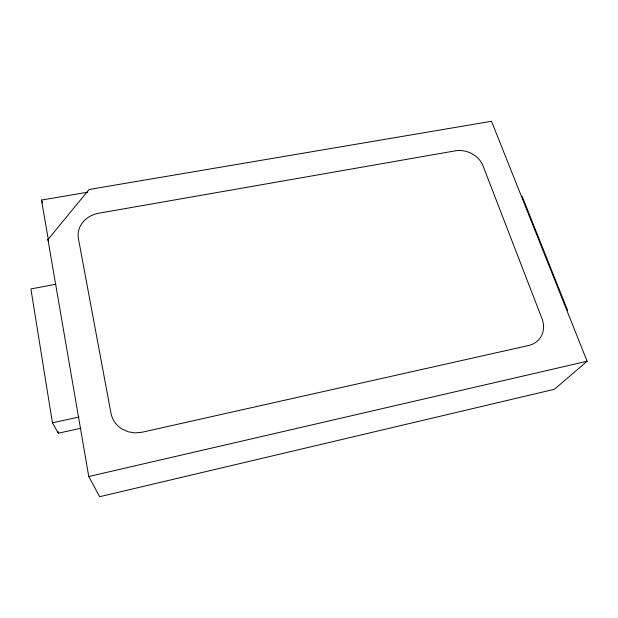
<?xml version="1.0" encoding="UTF-8"?>
<svg xmlns="http://www.w3.org/2000/svg" width="618" height="618" viewBox="0 0 618 618"><rect width="100%" height="100%" fill="white"/><g stroke="black" fill="none" stroke-linecap="round" stroke-linejoin="round"><path stroke-width="0.93" d="M47.934 239.575L89.108 189.479L491.511 121.282L587.1 361.236L554.439 389.27L99.66 496.717L88.76 476.524L47.934 239.575L48.443 241.059M88.76 476.524L587.1 361.236M55.898 284.234L30.9 288.946L52.43 422.82L58.324 433.218L80.834 428.251M52.43 422.82L79.034 417.011M48.536 240.85L41.499 200.062L87.771 192.19M522.133 196.323L567.648 310.468M41.499 200.062L42.41 202.797M58.015 431.31L58.324 433.218M528.46 345.539L141.986 432.252L134.987 432.886L128.119 431.758L121.893 428.946A26.775 25.06 -20.5 0 1 110.923 412.932L78.401 238.517A24.766 21.499 -7.1 0 1 98.756 213.218L455.381 150.831A22.449 18.61 23 0 1 483.029 165.84L542.048 318.795A24.473 21.105 35.2 0 1 528.46 345.539"/></g></svg>
